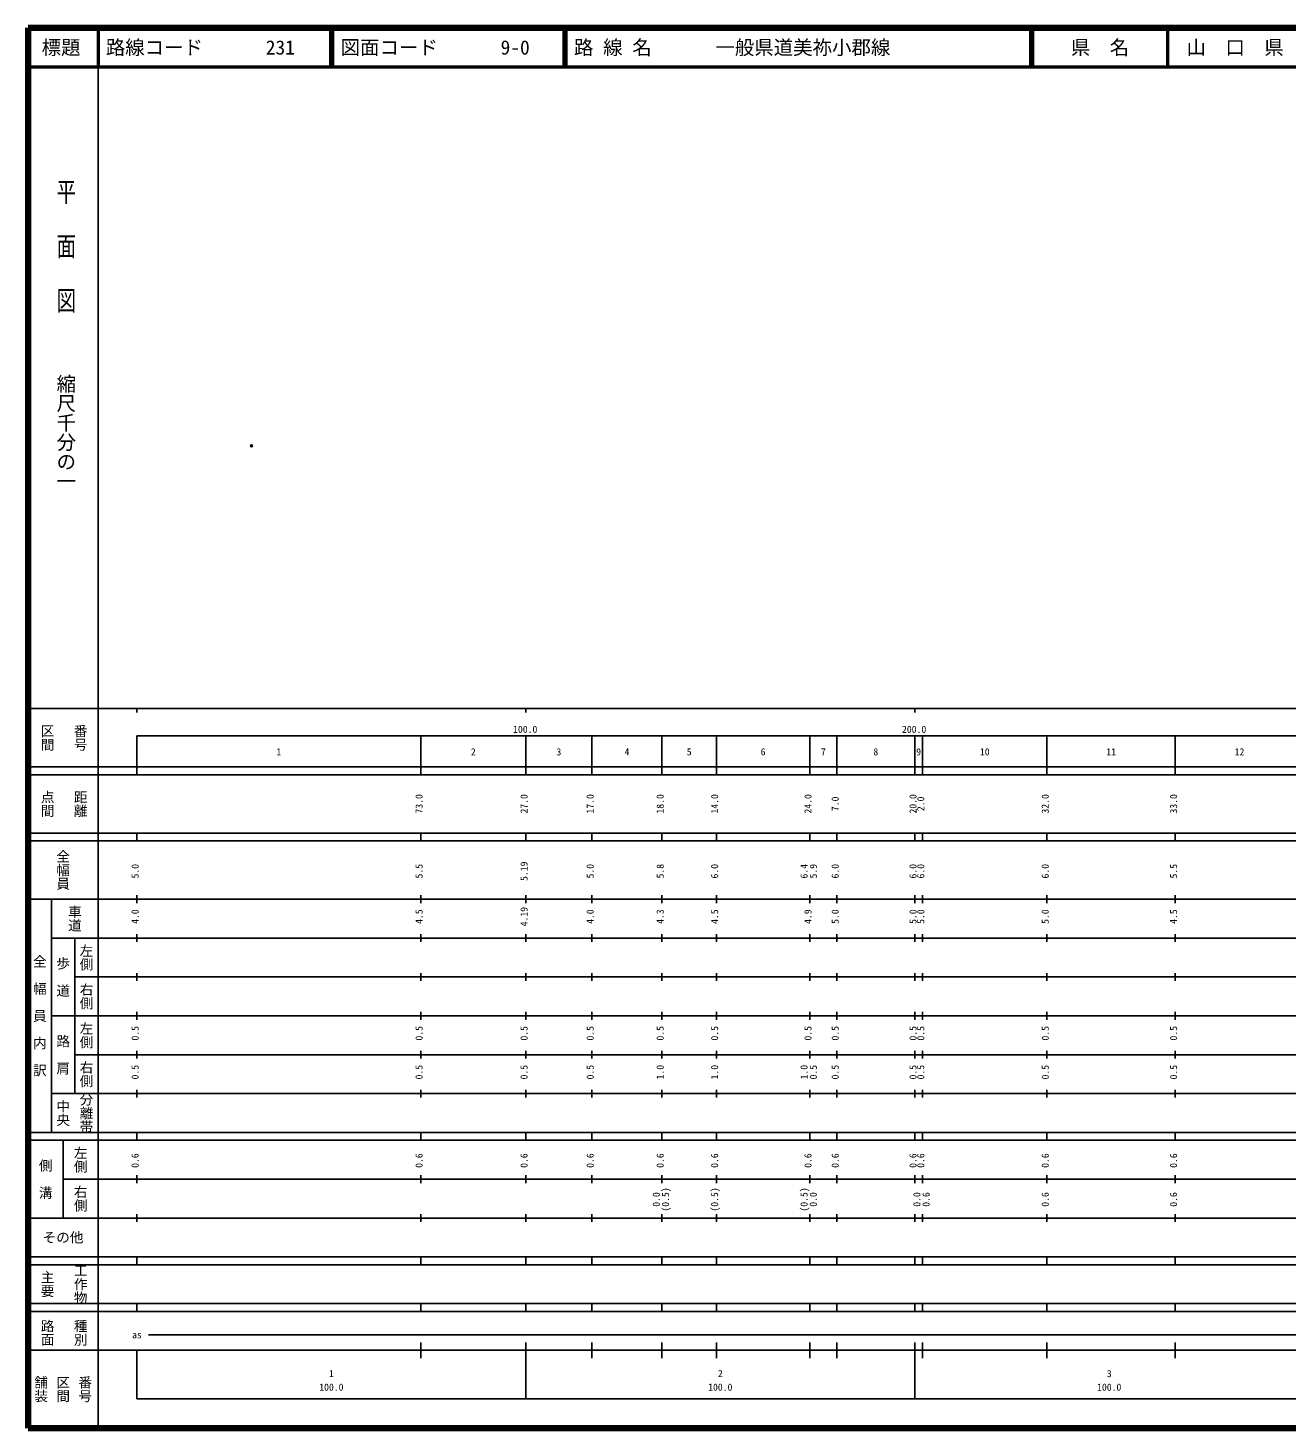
# Model space of a CAD drawing. Units: millimetres on the paper. Extents: x 40 to 680, y 20 to 380.
# Drawn here: x 40 to 363.7, y 20 to 380 of the extents above; entities that cross this region are included whole.
import ezdxf
from ezdxf.enums import TextEntityAlignment as Align

# ---------------------------------------------------------------- set-up
doc = ezdxf.new("R2010")
doc.units = ezdxf.units.MM
doc.header["$PDMODE"] = 32
doc.header["$PDSIZE"] = 0.5
doc.layers.add('M-OTRS', color=6, linetype='Continuous')
doc.layers.add('M-TTL-TXT', color=7, linetype='Continuous')
for name, color, linetype, lineweight in [('M-TTL', 2, 'Continuous', 140), ('M-TTL-BAND', 7, 'Continuous', 25), ('M-TTL-LINE', 7, 'Continuous', 50)]:
    doc.layers.add(name, color=color, linetype=linetype, lineweight=lineweight)
doc.styles.add('@ＭＳ ゴシック', font='')
doc.styles.add('ＭＳ ゴシック', font='')
doc.styles.get('@ＭＳ ゴシック').set_extended_font_data('@MS Gothic')
doc.styles.get('ＭＳ ゴシック').set_extended_font_data('MS Gothic')

msp = doc.modelspace()

# ---------------------------------------------------------------- linework, layer by layer
at = {"layer": 'M-OTRS'}
msp.add_point((97.466, 272.575), dxfattribs=at)
at = {"layer": 'M-TTL'}
for p, q in [((40, 380), (40, 20)), ((680, 380), (40, 380)), ((40, 20), (680, 20))]:
    msp.add_line(p, q, dxfattribs=at)
at = {"layer": 'M-TTL-BAND'}
for p, q in [((58, 370), (58, 20)), ((40, 205), (579, 205)), ((68, 205), (68, 204)), ((168, 205), (168, 204)), ((268, 205), (268, 204)), ((68, 198), (579, 198)), ((68, 198), (68, 188)), ((141, 188), (141, 198)), ((168, 188), (168, 198)), ((185, 188), (185, 198)), ((203, 188), (203, 198)), ((217, 188), (217, 198)), ((241, 188), (241, 198)), ((248, 188), (248, 198)), ((268, 188), (268, 198)), ((270, 188), (270, 198)), ((302, 188), (302, 198)), ((335, 188), (335, 198)), ((40, 190), (579, 190)), ((40, 188), (579, 188)), ((40, 173), (579, 173)), ((68, 171), (68, 173)), ((141, 171), (141, 173)), ((168, 171), (168, 173)), ((185, 171), (185, 173)), ((203, 171), (203, 173)), ((217, 171), (217, 173)), ((241, 171), (241, 173)), ((248, 171), (248, 173)), ((268, 171), (268, 173)), ((270, 171), (270, 173)), ((302, 171), (302, 173)), ((335, 171), (335, 173)), ((40, 171), (579, 171)), ((40, 156), (579, 156)), ((46, 96), (46, 156)), ((68, 155), (68, 157)), ((141, 155), (141, 157)), ((168, 155), (168, 157)), ((185, 155), (185, 157)), ((203, 155), (203, 157)), ((217, 155), (217, 157)), ((241, 155), (241, 157)), ((248, 155), (248, 157)), ((268, 155), (268, 157)), ((270, 155), (270, 157)), ((302, 155), (302, 157)), ((335, 155), (335, 157)), ((46, 146), (579, 146)), ((52, 146), (52, 106)), ((68, 145), (68, 147)), ((141, 145), (141, 147)), ((168, 145), (168, 147)), ((185, 145), (185, 147)), ((203, 145), (203, 147)), ((217, 145), (217, 147)), ((241, 145), (241, 147)), ((248, 145), (248, 147)), ((268, 145), (268, 147)), ((270, 145), (270, 147)), ((302, 145), (302, 147)), ((335, 145), (335, 147)), ((68, 135), (68, 137)), ((141, 135), (141, 137)), ((168, 135), (168, 137)), ((185, 135), (185, 137)), ((203, 135), (203, 137)), ((217, 135), (217, 137)), ((241, 135), (241, 137)), ((248, 135), (248, 137)), ((268, 135), (268, 137)), ((270, 135), (270, 137)), ((302, 135), (302, 137)), ((335, 135), (335, 137)), ((52, 136), (579, 136)), ((46, 126), (579, 126)), ((68, 125), (68, 127)), ((141, 125), (141, 127)), ((168, 125), (168, 127)), ((185, 125), (185, 127)), ((203, 125), (203, 127)), ((217, 125), (217, 127)), ((241, 125), (241, 127)), ((248, 125), (248, 127)), ((268, 125), (268, 127)), ((270, 125), (270, 127)), ((302, 125), (302, 127)), ((335, 125), (335, 127)), ((52, 116), (579, 116)), ((68, 115), (68, 117)), ((141, 115), (141, 117)), ((168, 115), (168, 117)), ((185, 115), (185, 117)), ((203, 115), (203, 117)), ((217, 115), (217, 117)), ((241, 115), (241, 117)), ((248, 115), (248, 117)), ((268, 115), (268, 117)), ((270, 115), (270, 117)), ((302, 115), (302, 117)), ((335, 115), (335, 117)), ((46, 106), (579, 106)), ((68, 105), (68, 107)), ((141, 105), (141, 107)), ((168, 105), (168, 107)), ((185, 105), (185, 107)), ((203, 105), (203, 107)), ((217, 105), (217, 107)), ((241, 105), (241, 107)), ((248, 105), (248, 107)), ((268, 105), (268, 107)), ((270, 105), (270, 107)), ((302, 105), (302, 107)), ((335, 105), (335, 107)), ((40, 96), (579, 96)), ((40, 94), (579, 94)), ((49, 94), (49, 74)), ((68, 94), (68, 96)), ((141, 94), (141, 96)), ((168, 94), (168, 96)), ((185, 94), (185, 96)), ((203, 94), (203, 96)), ((217, 94), (217, 96)), ((241, 94), (241, 96)), ((248, 94), (248, 96)), ((268, 94), (268, 96)), ((270, 94), (270, 96)), ((302, 94), (302, 96)), ((335, 94), (335, 96)), ((49, 84), (579, 84)), ((68, 83), (68, 85)), ((141, 83), (141, 85)), ((168, 83), (168, 85)), ((185, 83), (185, 85)), ((203, 83), (203, 85)), ((217, 83), (217, 85)), ((241, 83), (241, 85)), ((248, 83), (248, 85)), ((268, 83), (268, 85)), ((270, 83), (270, 85)), ((302, 83), (302, 85)), ((335, 83), (335, 85)), ((40, 74), (579, 74)), ((68, 73), (68, 75)), ((141, 73), (141, 75)), ((168, 73), (168, 75)), ((185, 73), (185, 75)), ((203, 73), (203, 75)), ((217, 73), (217, 75)), ((241, 73), (241, 75)), ((248, 73), (248, 75)), ((268, 73), (268, 75)), ((270, 73), (270, 75)), ((302, 73), (302, 75)), ((335, 73), (335, 75)), ((40, 64), (579, 64)), ((40, 62), (579, 62)), ((68, 62), (68, 64)), ((141, 62), (141, 64)), ((168, 62), (168, 64)), ((185, 62), (185, 64)), ((203, 62), (203, 64)), ((217, 62), (217, 64)), ((241, 62), (241, 64)), ((248, 62), (248, 64)), ((268, 62), (268, 64)), ((270, 62), (270, 64)), ((302, 62), (302, 64)), ((335, 62), (335, 64)), ((40, 52), (579, 52)), ((68, 50), (68, 52)), ((141, 50), (141, 52)), ((168, 50), (168, 52)), ((185, 50), (185, 52)), ((203, 50), (203, 52)), ((217, 50), (217, 52)), ((241, 50), (241, 52)), ((248, 50), (248, 52)), ((268, 50), (268, 52)), ((270, 50), (270, 52)), ((302, 50), (302, 52)), ((335, 50), (335, 52)), ((40, 50), (579, 50)), ((71, 44), (565, 44)), ((40, 40), (579, 40)), ((68, 40), (68, 27.5)), ((141, 38), (141, 42)), ((168, 27.5), (168, 42)), ((185, 38), (185, 42)), ((203, 38), (203, 42)), ((217, 38), (217, 42)), ((241, 38), (241, 42)), ((248, 38), (248, 42)), ((268, 27.5), (268, 42)), ((270, 38), (270, 42)), ((302, 38), (302, 42)), ((335, 38), (335, 42)), ((68, 27.5), (579, 27.5))]:
    msp.add_line(p, q, dxfattribs=at)
at = {"layer": 'M-TTL-LINE'}
for p, q in [((58, 380), (58, 370)), ((117.75, 380), (117.75, 370)), ((118.25, 380), (118.25, 370)), ((177.75, 380), (177.75, 370)), ((178.25, 380), (178.25, 370)), ((297.75, 380), (297.75, 370)), ((298.25, 380), (298.25, 370)), ((333, 380), (333, 370)), ((40, 370), (680, 370))]:
    msp.add_line(p, q, dxfattribs=at)

# ---------------------------------------------------------------- texts
at = {"layer": 'M-TTL-BAND', "style": '@ＭＳ ゴシック', "width": 1.4}
msp.add_text('平  面  図', height=3.666, rotation=270, dxfattribs=at).set_placement((49.777, 306.475), align=Align.MIDDLE_RIGHT)
at = {"layer": 'M-TTL-BAND', "style": '@ＭＳ ゴシック'}
msp.add_text('縮尺千分の一', height=3.666, rotation=270, dxfattribs=at).set_placement((49.777, 261.03), align=Align.MIDDLE_RIGHT)
for s, p in [('区間', (45, 197.5)), ('番号', (53.5, 197.5)), ('点間', (45, 180.5)), ('距離', (53.5, 180.5)), ('全幅員', (49, 163.5)), ('車道', (52, 151)), ('左側', (55, 141)), ('全\u3000幅\u3000員\u3000内\u3000訳', (43, 126)), ('歩\u3000道', (49, 136)), ('右側', (55, 131)), ('左側', (55, 121)), ('路\u3000肩', (49, 116)), ('右側', (55, 111)), ('分離帯', (55, 101)), ('中央', (49, 101)), ('左側', (53.5, 89)), ('側\u3000溝', (44.5, 84)), ('右側', (53.5, 79)), ('工作物', (53.5, 57)), ('主要', (45, 57)), ('路面', (45, 44.5)), ('種別', (53.5, 44.5)), ('舗装', (43.333, 30)), ('区間', (49, 30)), ('番号', (54.667, 30))]:
    msp.add_text(s, height=2.566, rotation=270, dxfattribs=at).set_placement(p, align=Align.MIDDLE_CENTER)
at = {"layer": 'M-TTL-BAND', "style": 'ＭＳ ゴシック'}
for s, p in [('100.0', (167.844, 198.195)), ('200.0', (267.844, 198.195)), ('1', (104.5, 192.405)), ('2', (154.5, 192.405)), ('3', (176.5, 192.405)), ('4', (194, 192.405)), ('5', (210, 192.405)), ('6', (229, 192.405)), ('7', (244.5, 192.405)), ('8', (258, 192.405)), ('9', (269, 192.405)), ('10', (286, 192.405)), ('11', (318.5, 192.405)), ('12', (351.5, 192.405)), ('as', (68, 42.5)), ('1', (118, 32.523)), ('2', (218, 32.523)), ('3', (318, 32.523)), ('100.0', (118, 29.033)), ('100.0', (218, 29.033)), ('100.0', (318, 29.033))]:
    msp.add_text(s, height=1.833, dxfattribs=at).set_placement(p, align=Align.BOTTOM_CENTER)
for s, p in [('73.0', (142, 180.5)), ('27.0', (169, 180.5)), ('17.0', (186, 180.5)), ('18.0', (204, 180.5)), ('14.0', (218, 180.5)), ('24.0', (242, 180.5)), ('7.0', (249, 180.5)), ('20.0', (269, 180.5)), ('2.0', (271, 180.5)), ('32.0', (303, 180.5)), ('33.0', (336, 180.5)), ('5.0', (69, 163.174)), ('5.5', (142, 163.174)), ('5.19', (169, 163.174)), ('5.0', (186, 163.174)), ('5.8', (204, 163.174)), ('6.0', (218, 163.174)), ('6.4', (241, 163.174)), ('5.9', (243.37, 163.174)), ('6.0', (249, 163.174)), ('6.0', (269, 163.174)), ('6.0', (271, 163.174)), ('6.0', (303, 163.174)), ('5.5', (336, 163.174)), ('4.0', (69, 151.5)), ('4.5', (142, 151.5)), ('4.19', (169, 151.5)), ('4.0', (186, 151.5)), ('4.3', (204, 151.5)), ('4.5', (218, 151.5)), ('4.9', (242, 151.5)), ('5.0', (249, 151.5)), ('5.0', (269, 151.5)), ('5.0', (271, 151.5)), ('5.0', (303, 151.5)), ('4.5', (336, 151.5)), ('0.5', (69, 121.5)), ('0.5', (142, 121.5)), ('0.5', (169, 121.5)), ('0.5', (186, 121.5)), ('0.5', (204, 121.5)), ('0.5', (218, 121.5)), ('0.5', (242, 121.5)), ('0.5', (249, 121.5)), ('0.5', (269, 121.5)), ('0.5', (271, 121.5)), ('0.5', (303, 121.5)), ('0.5', (336, 121.5)), ('0.5', (69, 111.5)), ('0.5', (142, 111.5)), ('0.5', (169, 111.5)), ('0.5', (186, 111.5)), ('1.0', (204, 111.5)), ('1.0', (218, 111.5)), ('1.0', (241, 111.5)), ('0.5', (243.37, 111.5)), ('0.5', (249, 111.5)), ('0.5', (269, 111.5)), ('0.5', (271, 111.5)), ('0.5', (303, 111.5)), ('0.5', (336, 111.5)), ('0.6', (69, 88.764)), ('0.6', (142, 88.764)), ('0.6', (169, 88.764)), ('0.6', (186, 88.764)), ('0.6', (204, 88.764)), ('0.6', (218, 88.764)), ('0.6', (242, 88.764)), ('0.6', (249, 88.764)), ('0.6', (269, 88.764)), ('0.6', (271, 88.764)), ('0.6', (303, 88.764)), ('0.6', (336, 88.764)), ('0.0', (203, 78.764)), ('(0.5)', (205.37, 78.764)), ('(0.5)', (218, 78.764)), ('(0.5)', (241, 78.764)), ('0.0', (243.37, 78.764)), ('0.0', (270, 78.764)), ('0.6', (272.37, 78.764)), ('0.6', (303, 78.764)), ('0.6', (336, 78.764))]:
    msp.add_text(s, height=1.833, rotation=90, dxfattribs=at).set_placement(p, align=Align.BOTTOM_CENTER)
msp.add_text('その他', height=2.566, dxfattribs=at).set_placement((49, 69), align=Align.MIDDLE_CENTER)
at = {"layer": 'M-TTL-TXT', "style": 'ＭＳ ゴシック'}
for s, p in [('標題', (48.5, 375)), ('県\u3000名', (315.625, 375)), ('山\u3000口\u3000県', (350.375, 375))]:
    msp.add_text(s, height=3.666, dxfattribs=at).set_placement(p, align=Align.MIDDLE_CENTER)
for s, p in [('路線コード', (60, 375)), ('231', (101.142, 375)), ('図面コード', (120.38, 375)), ('9-0', (161.521, 375)), ('路 線 名', (180.38, 375)), ('一般県道美祢小郡線', (216.734, 375))]:
    msp.add_text(s, height=3.666, dxfattribs=at).set_placement(p, align=Align.MIDDLE_LEFT)

doc.saveas('drawing.dxf')
